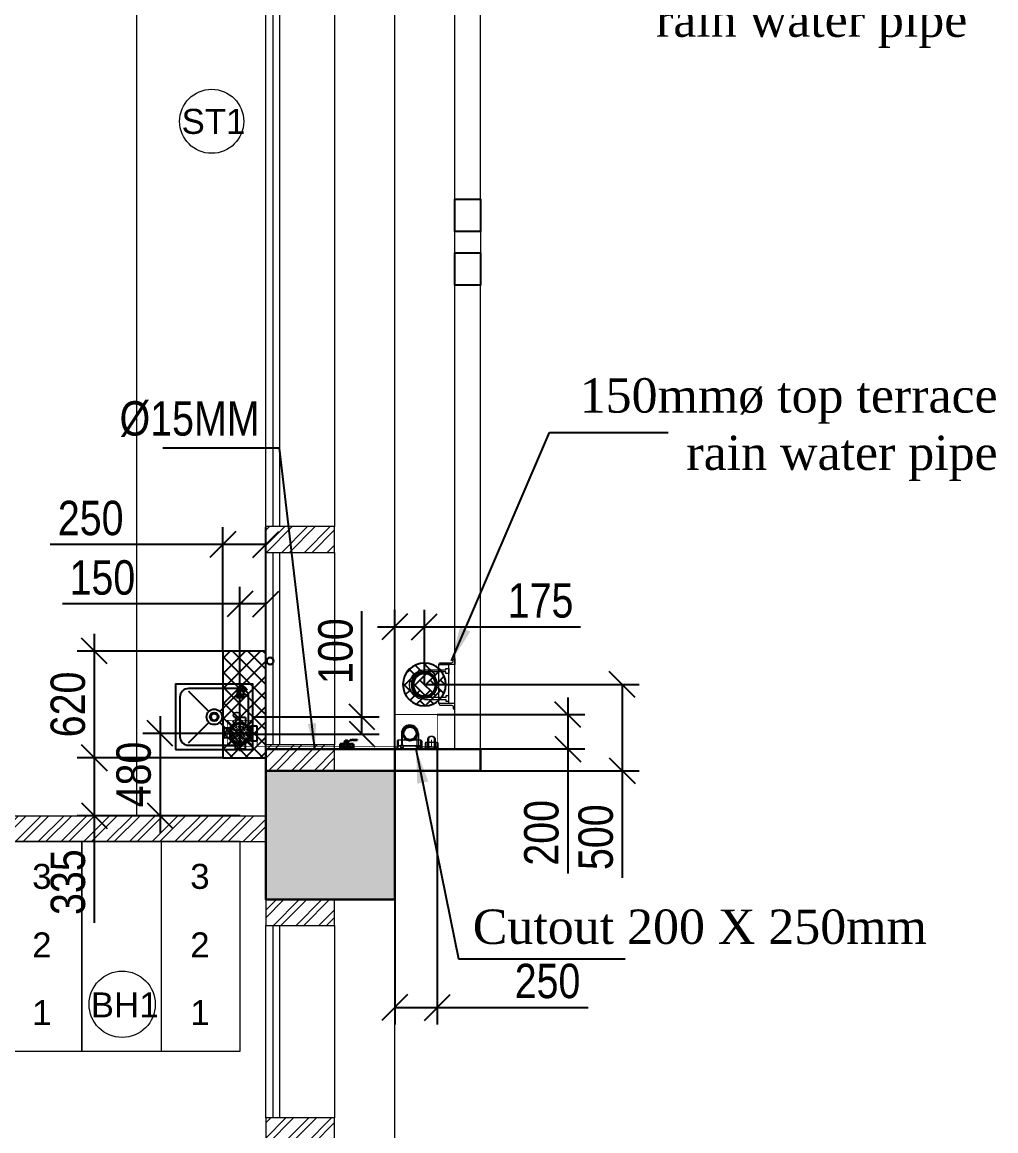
# Model space of a CAD drawing. Header units: inches. Extents: x 5899882 to 5988838, y -468923 to -96891.
# Drawn here: x 5977811 to 5983478, y -385227 to -378777 of the extents above; entities that cross this region are included whole.
import ezdxf

# ---------------------------------------------------------------- set-up
doc = ezdxf.new("R2010")
doc.units = ezdxf.units.IN
doc.header["$MEASUREMENT"] = 0
doc.linetypes.add('1', pattern=[0])
doc.layers.get('Defpoints').update_dxf_attribs({"color": 8})
for name, color, linetype in [('0 slc  sleeve 200mm', 3, '1'), ('0 slc Rwp sloape', 7, 'Continuous'), ('0- SLC ARCH LAYOUT', 7, 'Continuous'), ('0- SLC DIMENSION', 7, 'Continuous'), ('0- SLC HIDE BOX & CUTOUT', 6, 'Continuous'), ('0-SLC- Waste water down take', 6, 'Continuous'), ('0-SLC-100mm Soil Pipe', 190, 'Continuous'), ('0-SLC-40 MM Waste water pipe', 3, 'Continuous'), ('0-SLC-DOMESTIC LINE', 5, 'DOMESTIC_LINE'), ('0-SLC-Multi nahani trap', 6, 'Continuous'), ('0-SLC-Raised portion', 1, 'Continuous'), ('0-SLC-Toilet fixture', 5, 'Continuous'), ('P-TEXT', 7, 'Continuous'), ('rwp', 5, 'Continuous')]:
    doc.layers.add(name, color=color, linetype=linetype)
for name, color, linetype, lineweight in [('0-SLC-100 mm Multi nahani trap jali', 253, 'Continuous', 13), ('0-SLC-CLAMPS', 7, 'Continuous', 9), ('0-SLC-P-Angle', 6, 'Continuous', 0), ('ARCL-HATCH-B', 8, 'Continuous', 5), ('ARLC-COL', 8, 'Continuous', 30), ('ARLC-DOOR-W', 8, 'Continuous', 5), ('ARLC-ELE0', 8, 'Continuous', 9), ('ARLC-ELE1', 8, 'Continuous', 13), ('ARLC-FUR (NOMN)', 8, 'Continuous', 9), ('ARLC-FURN', 8, 'Continuous', 9), ('ARLC-GRILL', 8, 'Continuous', 9), ('ARLC-HATCH-C', 8, 'Continuous', 5), ('ARLC-RCC', 8, 'Continuous', 25), ('ARLC-SINK', 8, 'Continuous', 9), ('ARLC-WALL', 8, 'Continuous', 15), ('P-Ball valve', 7, 'Continuous', 0)]:
    doc.layers.add(name, color=color, linetype=linetype, lineweight=lineweight)
doc.styles.add('ARIAL', font='tahoma.ttf')
doc.styles.add('LT0050R', font='arial.ttf', dxfattribs={"height": 120})
doc.styles.get("Standard").update_dxf_attribs({"font": 'arial.ttf'})
doc.styles.add('swis cn bt', font='swissc.ttf')
doc.linetypes.add('DOMESTIC_LINE', pattern='A,0.5,-0.2,["DWS",ARIAL,S=0.1,R=0,X=-0.1,Y=-0.05],-0.25', length=0.95)
doc.dimstyles.new('LT0050R', dxfattribs={"dimtxt": 120, "dimasz": 80, "dimexe": 80, "dimexo": 50, "dimgap": 80, "dimtad": 0, "dimdec": 0, "dimzin": 0, "dimdsep": 46, "dimtxsty": 'LT0050R', "dimblk": 'ARCHTICK', "dimcen": 1, "dimdle": 80, "dimclrd": 252, "dimclre": 252, "dimclrt": 240, "dimadec": 0, "dimazin": 0, "dimtfac": 1, "dimtdec": 0, "dimtofl": 0, "dimtmove": 1, "dimatfit": 3, "dimfxl": 1, "dimtolj": 1, "dimtzin": 0, "dimlwd": -1, "dimlwe": -1, "dimarcsym": 0})
doc.dimstyles.new('SLC', dxfattribs={"dimtxt": 200, "dimasz": 150, "dimexe": 100, "dimexo": 0, "dimgap": 50, "dimtad": 1, "dimdec": 0, "dimrnd": 5, "dimzin": 1, "dimdsep": 46, "dimtxsty": 'swis cn bt', "dimblk": 'OBLIQUE', "dimcen": 60, "dimdle": 100, "dimclrd": 256, "dimclre": 256, "dimclrt": 256, "dimazin": 0, "dimtfac": 1, "dimtdec": 0, "dimtofl": 0, "dimtmove": 0, "dimatfit": 3, "dimfxl": 0.18, "dimtolj": 1, "dimtzin": 0, "dimarcsym": 0})
doc.dimstyles.get("Standard").update_dxf_attribs({"dimtxt": 200, "dimasz": 200, "dimexe": 0.18, "dimexo": 0.0625, "dimgap": 0.09, "dimtad": 0, "dimdec": 0, "dimrnd": 5, "dimzin": 0, "dimdsep": 46, "dimtxsty": 'Standard', "dimblk": 'OBLIQUE', "dimcen": 0.09, "dimadec": 0, "dimazin": 0, "dimtfac": 1, "dimtdec": 0, "dimtofl": 0, "dimtmove": 0, "dimatfit": 3, "dimfxl": 1, "dimtolj": 1, "dimtzin": 0, "dimarcsym": 0})
pattern_1 = [(45, (-5568073.5, 103535), (-66.2912607, 66.2912607), []), (45, (-5568029.31, 103535), (-66.2912607, 66.2912607), [])]

# ---------------------------------------------------------------- blocks, each defined once
blk = doc.blocks.new('FD COVER')
at = {"layer": '0-SLC-100 mm Multi nahani trap jali'}
h = blk.add_hatch(color=1, dxfattribs=at)
h.paths.add_polyline_path([(52.4, 0, 1), (-52.4, 0, 1)])
h.paths.add_polyline_path([(-49.7, 0, -1), (49.7, 0, -1)], flags=16)
h = blk.add_hatch(dxfattribs=at)
h.set_pattern_fill('HEX', color=1, scale=45.193777, style=0)
h.set_pattern_definition([(0, (-4759.384, 4380.386), (0, 9.78474), [5.649222, -11.298444]), (120, (-4759.384, 4380.386), (-8.473833, -4.89237), [5.649222, -11.298444]), (60, (-4753.735, 4380.386), (-8.473833, 4.89237), [5.649222, -11.298444])])
h.paths.add_polyline_path([(-49.7, 0, 1), (49.7, 0, 1)])
at = {"layer": '0-SLC-100 mm Multi nahani trap jali', "color": 1, "ltscale": 3}
for p, q in [((-75, 75), (-44.2, 44.2)), ((75, 75), (44.2, 44.2)), ((-44.2, -44.2), (-75, -75)), ((44.2, -44.2), (75, -75))]:
    blk.add_line(p, q, dxfattribs=at)
at = {"layer": '0-SLC-100 mm Multi nahani trap jali', "color": 1, "ltscale": 3, "const_width": 3.75}
blk.add_lwpolyline([(-75, -75), (75, -75), (75, 75), (-75, 75)], close=True, dxfattribs=at)
at = {"layer": '0-SLC-100 mm Multi nahani trap jali', "color": 1, "ltscale": 3}
blk.add_circle((0, 0), 62.5, dxfattribs=at)
blk = doc.blocks.new('A$C52224D05')
at = {"layer": '0-SLC-Multi nahani trap', "linetype": 'Continuous'}
h = blk.add_hatch(color=256, dxfattribs=at)
h.paths.add_polyline_path([(58.1, 0, 1), (-57.9, 0, 1)])
h.paths.add_polyline_path([(-54.9, 0, -1), (55.1, 0, -1)], flags=16)
for p, q in [((-25.9, 91.4), (-25.9, 77.8)), ((31.1, 91.4), (-25.9, 91.4)), ((-25.9, 77.8), (-25.9, 60.2)), ((0, 103.7), (0, -103.7)), ((31.1, 91.4), (31.1, 77.8)), ((31.1, 77.8), (31.1, 60.2)), ((-96.3, 0), (95.2, 0)), ((-78.2, 26.7), (-93.7, 26.7)), ((-93.7, -30.2), (-93.7, 26.7)), ((-62.6, 26.7), (-78.2, 26.7)), ((-60.3, -27.9), (-60.3, 24.4)), ((-60.3, 23.3), (-50.5, 23.3)), ((28.7, 57.9), (-23.6, 57.9)), ((-22.4, 57.9), (-22.4, 50.2)), ((27.6, 57.9), (27.6, 47.6)), ((41.1, 41), (63, 41)), ((63, -41.5), (63, 41.5)), ((65.5, 44), (74, 44)), ((74, 44), (97.8, 44)), ((97.8, -44), (97.8, 44)), ((-78.2, -30.2), (-93.7, -30.2)), ((-62.6, -30.2), (-77.7, -30.2)), ((-60.3, -26.7), (-50.5, -26.7)), ((-25.9, -77.8), (-25.9, -60.2)), ((28.7, -57.9), (-23.6, -57.9)), ((-22.4, -57.9), (-22.4, -50.2)), ((27.6, -57.9), (27.6, -47.6)), ((31.1, -77.8), (31.1, -60.2)), ((41.1, -41), (63, -41)), ((65.5, -44), (74, -44)), ((74, -44), (97.8, -44)), ((-25.9, -91.4), (-25.9, -77.8)), ((31.1, -91.4), (-25.9, -91.4)), ((31.1, -91.4), (31.1, -77.8))]:
    blk.add_line(p, q, dxfattribs=at)
blk.add_circle((0.1, 0), 55, dxfattribs=at)
for centre, radius, start, end in [((-62.6, 24.4), 2.33, 0, 90), ((-23.6, 60.2), 2.33, 180, 270), ((28.7, 60.2), 2.33, 270, 0), ((65.5, 41.5), 2.5, 90, 180), ((-62.6, -27.9), 2.33, 270, 0), ((-23.6, -60.2), 2.33, 90, 180), ((28.7, -60.2), 2.33, 0, 90), ((65.5, -41.5), 2.5, 180, 270)]:
    blk.add_arc(centre, radius, start, end, dxfattribs=at)
blk = doc.blocks.new('1248')
at = {"color": 0}
for p, q in [((-74, 21), (-75, 19)), ((-75, 19), (-71, 15)), ((-21, 74), (-74, 21)), ((-69, 16), (-71, 15)), ((-16, 69), (-69, 16)), ((-58, 5), (-69, 16)), ((-58, 5), (-59, 3)), ((-59, 3), (-56, 1)), ((-58, 5), (-5, 58)), ((-55, 1), (-56, 1)), ((-1, 55), (-55, 1)), ((-52, -1), (-55, 1)), ((-52, -1), (1, 52)), ((-52, -1), (1, 52)), ((1, 49), (-49, -1)), ((-21, 74), (-19, 75)), ((-19, 75), (-15, 70)), ((-16, 69), (-15, 70)), ((-5, 58), (-16, 69)), ((-5, 58), (-3, 59)), ((-3, 59), (-1, 56)), ((-1, 55), (-1, 56)), ((1, 52), (-1, 55)), ((1, 49), (1, 52)), ((34, 35), (36, 37)), ((34, -35), (34, 35)), ((36, 37), (40, 37)), ((36, 37), (36, -38)), ((36, 37), (36, -38)), ((40, 37), (41, 39)), ((40, -38), (40, 37)), ((43, 39), (41, 39)), ((44, 37), (43, 39)), ((44, 37), (60, 37)), ((44, 37), (44, -38)), ((60, 37), (60, 39)), ((67, 39), (60, 39)), ((60, -38), (60, 37)), ((67, 39), (68, 37)), ((68, -38), (68, 37)), ((-49, -1), (-52, -1)), ((34, -35), (36, -38)), ((36, -38), (40, -38)), ((40, -38), (41, -39)), ((43, -39), (41, -39)), ((44, -38), (43, -39)), ((44, -38), (60, -38)), ((60, -38), (60, -39)), ((67, -39), (60, -39)), ((68, -38), (67, -39))]:
    blk.add_line(p, q, dxfattribs=at)
at = {"color": 8}
blk.add_lwpolyline([(-48, 48), (0, 0), (68, 0)], dxfattribs=at)
at = {"color": 0}
for major_axis, start_param, end_param in [((0, 47.3), 2.356166, 3.141564), ((0, 118), 2.356191, 3.14159)]:
    blk.add_ellipse((34, 83), major_axis=major_axis, ratio=1, start_param=start_param, end_param=end_param, dxfattribs=at)
blk = doc.blocks.new('Hex Nut - 10 mm side')
at = {"color": 0, "linetype": 'Continuous'}
for p, q in [((-7, -7), (-7, 7)), ((-1, 9), (-6, 9)), ((-1, 5), (-6, 5)), ((0, -7), (0, 7)), ((-1, -5), (-6, -5)), ((-1, -9), (-6, -9))]:
    blk.add_line(p, q, dxfattribs=at)
for centre, radius, start, end in [((-3, 7), 4.19, 147.1328, 212.8672), ((9, 0), 15.7, 163.2213, 196.7787), ((-4, 7), 4.19, 327.1328, 32.8672), ((-16, 0), 15.7, 343.2213, 16.7787), ((-3, -7), 4.19, 147.1328, 212.8672), ((-4, -7), 4.19, 327.1328, 32.8672)]:
    blk.add_arc(centre, radius, start, end, dxfattribs=at)
blk = doc.blocks.new('balval')
at = {"layer": 'P-TEXT', "color": 7}
for p, q in [((-206, 141), (-218, 122)), ((-218, -125), (-218, 122)), ((-207, -90), (-207, 86)), ((-75, 86), (-207, 86)), ((-74, 141), (-206, 141)), ((0, 145), (64, 144)), ((31, 164), (31, 262)), ((31, 164), (47, 164)), ((47, 164), (47, 246)), ((67, 298), (222, 297)), ((83, 281), (226, 281)), ((136, -17), (186, 44)), ((186, 44), (260, -17)), ((261, 143), (286, 120)), ((286, 120), (285, -127)), ((357, 120), (286, 120)), ((294, 302), (376, 365)), ((299, 286), (380, 348)), ((356, -127), (357, 120)), ((368, 139), (357, 120)), ((367, -91), (368, 85)), ((536, 139), (368, 139)), ((535, 84), (368, 85)), ((394, 369), (479, 369)), ((398, 353), (479, 353)), ((533, 381), (479, 369)), ((533, 349), (479, 353)), ((533, 381), (760, 380)), ((533, 349), (762, 348)), ((535, -92), (535, 84)), ((536, 139), (547, 120)), ((547, 120), (546, -128)), ((760, 380), (762, 348)), ((-218, -2), (-229, -2)), ((-207, -145), (-218, -125)), ((-75, -90), (-207, -90)), ((-75, -145), (-207, -145)), ((0, -149), (258, -150)), ((186, -77), (136, -17)), ((260, -17), (186, -77)), ((259, -150), (285, -127)), ((356, -127), (285, -127)), ((367, -146), (356, -127)), ((535, -92), (367, -91)), ((535, -147), (367, -146)), ((535, -147), (546, -128))]:
    blk.add_line(p, q, dxfattribs=at)
for points in [[(-74, 163), (-39, 163), (-40, -162), (-75, -162)], [(-39, 163), (0, 163), (0, -163), (-40, -162)], [(85, 217), (215, 216), (215, 237), (85, 238)], [(266, -83), (129, -83), (130, 50), (266, 49)], [(260, -77), (135, -77), (136, 44), (260, 43)], [(260, -145), (135, -144), (135, -89), (260, -89)]]:
    blk.add_lwpolyline(points, close=True, dxfattribs=at)
for points in [[(259, 144), (260, 216), (64, 217), (64, 144)], [(136, 118), (136, 88), (260, 87), (261, 143), (258, 143)]]:
    blk.add_lwpolyline(points, dxfattribs=at)
for centre, radius, start, end in [((-181, 112), 36.2, 145.90551, 225.80836), ((-125, 42), 93.2, 151.61979, 208.04179), ((67, 262), 35.7, 89.83079, 179.83079), ((83, 246), 35.7, 89.83079, 179.83079), ((162, 312), 195, 239.6656, 299.54462), ((224, 832), 535, 269.76756, 277.56373), ((228, 816), 535, 269.76756, 277.56373), ((259, 142), 1.79, 48.40123, 123.4962), ((450, 40), 93.2, 151.61979, 208.04179), ((393, 111), 36.2, 145.90551, 225.80836), ((394, 334), 35.7, 89.83079, 120.09191), ((398, 317), 35.7, 89.83079, 120.09191), ((510, 110), 36.2, 313.85321, 33.75606), ((453, 40), 93.2, 331.61979, 28.04179), ((-125, -46), 93.2, 151.61979, 208.04179), ((-182, -116), 36.2, 133.85321, 213.75606), ((258, -148), 1.79, 269.83079, 311.26035), ((449, -48), 93.2, 151.61979, 208.04179), ((392, -118), 36.2, 133.85321, 213.75606), ((453, -48), 93.2, 331.61979, 28.04179), ((510, -118), 36.2, 325.90551, 45.80836)]:
    blk.add_arc(centre, radius, start, end, dxfattribs=at)
at = {"layer": 'P-TEXT', "color": 7, "xscale": 6.18499828221724, "yscale": 6.18499828221724, "zscale": 6.18499828221724, "rotation": 269.8307868527402}
for p in [(150, 298), (150, 238)]:
    blk.add_blockref('Hex Nut - 10 mm side', p, dxfattribs=at)
blk = doc.blocks.new('DJK')
for p, q in [((5608908.5, -121232.5), (5609026.7, -121350.7)), ((5609090.3, -121350.7), (5609208.5, -121232.5)), ((5608908.5, -121532.5), (5609026.7, -121414.3)), ((5609090.3, -121414.3), (5609208.5, -121532.5))]:
    blk.add_line(p, q)
for radius in [45, 25]:
    blk.add_circle((5609058.5, -121382.5), radius)
at = {"layer": 'ARLC-SINK'}
for p, q in [((5608908.5, -121232.5), (5609026.7, -121350.7)), ((5609090.3, -121350.7), (5609208.5, -121232.5)), ((5608908.5, -121532.5), (5609026.7, -121414.3)), ((5609090.3, -121414.3), (5609208.5, -121532.5))]:
    blk.add_line(p, q, dxfattribs=at)
blk.add_lwpolyline([(5608833.5, -121572.5), (5609283.5, -121572.5), (5609283.5, -121192.5), (5608833.5, -121192.5)], close=True, dxfattribs=at)
blk.add_lwpolyline([(5608908.5, -121547.5), (5609208.5, -121547.5, 0.414214), (5609258.5, -121497.5), (5609258.5, -121267.5, 0.414214), (5609208.5, -121217.5), (5608908.5, -121217.5, 0.414214), (5608858.5, -121267.5), (5608858.5, -121497.5, 0.414214)], format="xyb", close=True, dxfattribs=at)
for radius in [45, 25]:
    blk.add_circle((5609058.5, -121382.5), radius, dxfattribs=at)
blk.add_text('s', height=90, dxfattribs=at).set_placement((5609157.8, -121422.6))
blk = doc.blocks.new('Bennch classroom 2')
at = {"layer": 'ARLC-FURN'}
blk.add_lwpolyline([(5595528.5, -131192), (5596448.5, -131192), (5596448.5, -129972), (5595528.5, -129972)], close=True, dxfattribs=at)
blk.add_lwpolyline([(5595988.5, -129972), (5595988.5, -131192)], dxfattribs=at)
for s, p in [('3', (5596158.3, -130247.4)), ('2', (5596158.3, -130646.2)), ('1', (5596158.3, -131040.3))]:
    blk.add_text(s, height=145.4, dxfattribs=at).set_placement(p)
blk = doc.blocks.new('A$C7CE91767')
at = {"layer": 'ARLC-COL'}
blk.add_lwpolyline([(21150, -6775), (22400, -6775), (22400, -6900), (21150, -6900)], close=True, dxfattribs=at)
at = {"layer": 'ARLC-ELE1'}
for p, q in [((22250, -3887.5), (22250, -3762.5)), ((22400, -3762.5), (22400, -3887.5))]:
    blk.add_line(p, q, dxfattribs=at)
at = {"layer": 'ARLC-GRILL'}
for points in [[(22250, -3575), (22250, -875)], [(22400, -3575), (22400, -875)], [(22250, -6775), (22250, -4075)], [(22400, -6775), (22400, -4075)]]:
    blk.add_lwpolyline(points, dxfattribs=at)
at = {"layer": 'ARLC-RCC'}
for points in [[(22250, -3575), (22400, -3575), (22400, -3762.5), (22250, -3762.5)], [(22250, -3887.5), (22400, -3887.5), (22400, -4075), (22250, -4075)]]:
    blk.add_lwpolyline(points, close=True, dxfattribs=at)
blk = doc.blocks.new('A$C250334D4')
at = {"layer": 'ARCL-HATCH-B'}
h = blk.add_hatch(dxfattribs=at)
h.set_pattern_fill('ANSI32', color=256, scale=250)
h.set_pattern_definition(pattern_1)
h.paths.add_polyline_path([(34445, -24605), (34045, -24605), (34045, -24755), (34125, -24755), (34445, -24755), (34445, -24755)])
h = blk.add_hatch(dxfattribs=at)
h.set_pattern_fill('ANSI32', color=256, scale=250)
h.set_pattern_definition(pattern_1)
h.paths.add_polyline_path([(34445, -25875), (34045, -25875), (34045, -26025), (34445, -26025)])
h = blk.add_hatch(dxfattribs=at)
h.set_pattern_fill('ANSI32', color=256, scale=250)
h.set_pattern_definition(pattern_1)
h.paths.add_polyline_path([(34045, -26287), (25045, -26287), (25045, -26437), (25545, -26437), (34045, -26437)])
h = blk.add_hatch(dxfattribs=at)
h.set_pattern_fill('ANSI32', color=256, scale=250)
h.set_pattern_definition(pattern_1)
h.paths.add_polyline_path([(34445, -26775), (34045, -26775), (34045, -26925), (34125, -26925), (34445, -26925)])
h = blk.add_hatch(dxfattribs=at)
h.set_pattern_fill('ANSI32', color=256, scale=250)
h.set_pattern_definition(pattern_1)
h.paths.add_polyline_path([(34445, -28045), (34045, -28045), (34045, -28195), (34125, -28195), (34445, -28195)])
at = {"layer": 'ARLC-HATCH-C', "ltscale": 0.1}
blk.add_hatch(color=256, dxfattribs=at).paths.add_polyline_path([(34045, -26025), (34045, -26775), (34795, -26775), (34795, -26025)])
at = {"layer": 'ARLC-COL'}
blk.add_lwpolyline([(34795, -26025), (34045, -26025), (34045, -26775), (34795, -26775)], close=True, dxfattribs=at)
at = {"layer": 'ARLC-DOOR-W', "ltscale": 0.1}
for p, q in [((34085, -21295), (34085, -24605)), ((34085, -24755), (34085, -25875)), ((34085, -26925), (34085, -28045))]:
    blk.add_line(p, q, dxfattribs=at)
at = {"layer": 'ARLC-DOOR-W'}
for points in [[(34045, -21295), (34125, -21295), (34125, -24605), (34045, -24605)], [(34045, -24755), (34125, -24755), (34125, -25875), (34045, -25875)], [(34045, -26925), (34125, -26925), (34125, -28045), (34045, -28045)]]:
    blk.add_lwpolyline(points, close=True, dxfattribs=at)
at = {"layer": 'ARLC-ELE0'}
for p, q in [((34795, -26025), (34795, -19875)), ((34445, -21295), (34445, -24605)), ((34445, -24755), (34445, -25875)), ((34795, -32925), (34795, -26775)), ((34445, -26925), (34445, -28045))]:
    blk.add_line(p, q, dxfattribs=at)
at = {"layer": 'ARLC-FUR (NOMN)'}
for centre, radius in [((33729.8, -22247.1), 186.4), ((33208.9, -27383.9), 192.9)]:
    blk.add_circle(centre, radius, dxfattribs=at)
at = {"layer": 'ARLC-FURN'}
blk.add_line((33295, -26287), (33295, -19578), dxfattribs=at)
at = {"layer": 'ARLC-WALL', "ltscale": 0.1}
for p, q in [((25045, -26287), (34045, -26287)), ((29645, -26287), (34045, -26287)), ((25045, -26437), (34045, -26437)), ((25045, -26437), (34045, -26437))]:
    blk.add_line(p, q, dxfattribs=at)
at = {"layer": 'ARLC-WALL'}
for points in [[(34445, -24605), (34045, -24605), (34045, -24755), (34445, -24755)], [(34445, -25875), (34045, -25875), (34045, -26025), (34445, -26025)], [(34445, -26775), (34045, -26775), (34045, -26925), (34445, -26925)], [(34445, -28045), (34045, -28045), (34045, -28195), (34445, -28195)]]:
    blk.add_lwpolyline(points, close=True, dxfattribs=at)
at = {"color": 1}
blk.add_blockref('A$C7CE91767', (12895, -19125), dxfattribs=at)
at = {"layer": 'ARLC-FURN'}
for p in [(-5563473.5, 103535), (-5562553.5, 103535)]:
    blk.add_blockref('Bennch classroom 2', p, dxfattribs=at)
at = {"layer": 'ARLC-SINK'}
blk.add_blockref('DJK', (-5575313.5, 95670.4), dxfattribs=at)
at = {"layer": 'ARLC-FUR (NOMN)'}
for s, p in [('ST1', (33554.4, -22320.4)), ('BH1', (33025.8, -27460.1))]:
    blk.add_text(s, height=145.38, dxfattribs=at).set_placement(p)
blk = doc.blocks.new('sink22')
at = {"color": 0}
for p, q in [((-150, 150), (-31.8, 31.8)), ((-150, 150), (-31.8, 31.8)), ((31.8, 31.8), (150, 150)), ((31.8, 31.8), (150, 150)), ((-150, -150), (-31.8, -31.8)), ((-150, -150), (-31.8, -31.8)), ((31.8, -31.8), (150, -150)), ((31.8, -31.8), (150, -150))]:
    blk.add_line(p, q, dxfattribs=at)
blk.add_lwpolyline([(-225, -190), (225, -190), (225, 190), (-225, 190)], close=True, dxfattribs=at)
blk.add_lwpolyline([(-150, -165), (150, -165, 0.414214), (200, -115), (200, 115, 0.414214), (150, 165), (-150, 165, 0.414214), (-200, 115), (-200, -115, 0.414214)], format="xyb", close=True, dxfattribs=at)
for radius in [45, 45, 25, 25]:
    blk.add_circle((0, 0), radius, dxfattribs=at)
blk = doc.blocks.new('an80')
for points in [[(-46, 0), (-46, 66.3), (-51, 66.3), (-51, 76.3), (-35, 76.3), (-35, 66.3), (-40, 66.3), (-40, 0)], [(46, 0), (46, 66.3), (51, 66.3), (51, 76.3), (35, 76.3), (35, 66.3), (40, 66.3), (40, 0)]]:
    blk.add_lwpolyline(points)
for radius in [46, 40]:
    blk.add_arc((0, 0), radius, 180, 360)
blk = doc.blocks.new('176')
at = {"layer": '0-SLC-CLAMPS', "elevation": 0}
for points in [[(-108.6, 76.7), (-108.6, 80.1, 0.414214), (-114, 85.4), (-114, 85.4), (-114, 65.9), (-61.1, 65.9, 0.414214), (-66.4, 71.3), (-103.3, 71.3, -0.414214)], [(-108.6, -75.8), (-108.6, -79.2, -0.414214), (-114, -84.6), (-114, -84.6), (-114, -65.1), (-61.1, -65.1, -0.414214), (-66.4, -70.4), (-103.3, -70.4, 0.414214)]]:
    blk.add_lwpolyline(points, format="xyb", close=True, dxfattribs=at)
blk.add_lwpolyline([(-92.9, 65.9), (-92.9, -65.1), (-61.1, -65.1), (-61.1, 65.9)], close=True, dxfattribs=at)
at = {"layer": 'rwp', "color": 5, "const_width": 5.36, "elevation": 0}
blk.add_lwpolyline([(-12.5, -42.2, 1), (-12.5, 38.2, 1)], format="xyb", close=True, dxfattribs=at)
at = {"layer": 'rwp', "color": 5}
for radius in [42.9, 37.5]:
    blk.add_circle((-12.5, -2, 0), radius, dxfattribs=at)
at = {"layer": '0-SLC-CLAMPS', "color": 6, "xscale": 1.0714285714286, "yscale": 1.0714285714286, "zscale": 1.0714285714286, "rotation": 90}
blk.add_blockref('an80', (-12.5, -2, 0), dxfattribs=at)
blk = doc.blocks.new('80mm')
at = {"layer": '0-SLC- Waste water down take', "const_width": 5}
blk.add_lwpolyline([(-37.5, 0, 1), (37.5, 0, 1)], format="xyb", close=True, dxfattribs=at)
at = {"layer": '0-SLC- Waste water down take'}
for radius in [40, 35]:
    blk.add_circle((0, 0), radius, dxfattribs=at)
blk = doc.blocks.new('DSF')
at = {"layer": '0-SLC-CLAMPS'}
for points in [[(1498.4503, 220.3213), (1498.4469, 220.3213, -0.414214), (1498.4416, 220.3267), (1498.4416, 220.3267), (1498.4611, 220.3267), (1498.4611, 220.2737, -0.414214), (1498.4557, 220.2791), (1498.4557, 220.3159, 0.414214)], [(1498.6042, 220.3213), (1498.6076, 220.3213, 0.414214), (1498.613, 220.3267), (1498.613, 220.3267), (1498.5935, 220.3267), (1498.5935, 220.2737, 0.414214), (1498.5988, 220.2791), (1498.5988, 220.3159, -0.414214)]]:
    blk.add_lwpolyline(points, format="xyb", close=True, dxfattribs=at)
blk.add_lwpolyline([(1498.5935, 220.3055), (1498.4611, 220.3055), (1498.4611, 220.2737), (1498.5935, 220.2737)], close=True, dxfattribs=at)
at = {"layer": '0-SLC- Waste water down take', "lineweight": 0, "ltscale": 12, "xscale": 0.0010714285714286, "yscale": 0.0010714285714286, "zscale": 0.0010714285714286}
blk.add_blockref('80mm', (1498.5241, 220.2345), dxfattribs=at)
at = {"layer": '0-SLC-CLAMPS', "xscale": 0.0010714285714286, "yscale": 0.0010714285714286, "zscale": 0.0010714285714286}
blk.add_blockref('an80', (1498.5241, 220.2345), dxfattribs=at)
blk = doc.blocks.new('_OBLIQUE')
at = {"color": 0, "linetype": 'ByBlock'}
blk.add_line((-0.5, -0.5), (0.5, 0.5), dxfattribs=at)
blk = doc.blocks.new('*D248')
at = {"layer": '0- SLC DIMENSION', "lineweight": -2, "transparency": 16777216}
for p, q in [((5978230.5, -382336), (5978230.5, -383156.9)), ((5978978.9, -382436), (5978130.5, -382436)), ((5978978.9, -383056.9), (5978130.5, -383056.9))]:
    blk.add_line(p, q, dxfattribs=at)
at = {"layer": 'Defpoints', "color": 0, "transparency": 16777216}
for p in [(5978978.9, -382436), (5978230.5, -383056.9), (5978978.9, -383056.9)]:
    blk.add_point(p, dxfattribs=at)
at = {"layer": '0- SLC DIMENSION', "lineweight": -2, "transparency": 16777216, "xscale": 150, "yscale": 150, "zscale": 150}
for p, rotation in [((5978230.5, -382436), 90), ((5978230.5, -383056.9), 270)]:
    blk.add_blockref('_OBLIQUE', p, dxfattribs=dict(at, rotation=rotation))
at = {"layer": '0- SLC DIMENSION', "transparency": 16777216, "insert": (5978077.7, -382746.5), "char_height": 200, "attachment_point": 5, "rotation": 90, "style": 'swis cn bt'}
blk.add_mtext('\\A1;620', dxfattribs=at)
blk = doc.blocks.new('*D249')
at = {"layer": '0- SLC DIMENSION', "lineweight": -2, "transparency": 16777216}
for p, q in [((5978230.5, -382956.9), (5978230.5, -383393.9)), ((5978978.9, -383056.9), (5978130.5, -383056.9)), ((5978978.9, -383393.9), (5978130.5, -383393.9)), ((5978230.5, -383393.9), (5978230.5, -384016.5))]:
    blk.add_line(p, q, dxfattribs=at)
at = {"layer": 'Defpoints', "color": 0, "transparency": 16777216}
for p in [(5978978.9, -383056.9), (5978230.5, -383393.9), (5978978.9, -383393.9)]:
    blk.add_point(p, dxfattribs=at)
at = {"layer": '0- SLC DIMENSION', "lineweight": -2, "transparency": 16777216, "xscale": 150, "yscale": 150, "zscale": 150}
for p, rotation in [((5978230.5, -383056.9), 90), ((5978230.5, -383393.9), 270)]:
    blk.add_blockref('_OBLIQUE', p, dxfattribs=dict(at, rotation=rotation))
at = {"layer": '0- SLC DIMENSION', "transparency": 16777216, "insert": (5978078, -383780.2), "char_height": 200, "attachment_point": 5, "rotation": 90, "style": 'swis cn bt'}
blk.add_mtext('\\A1;335', dxfattribs=at)
blk = doc.blocks.new('*D250')
at = {"layer": '0- SLC DIMENSION', "lineweight": -2, "transparency": 16777216}
for p, q in [((5978978.9, -382436), (5978978.9, -381716)), ((5979228.9, -382436), (5979228.9, -381716)), ((5978978.9, -381816), (5977973.3, -381816)), ((5979228.9, -381816), (5978878.9, -381816))]:
    blk.add_line(p, q, dxfattribs=at)
at = {"layer": 'Defpoints', "color": 0, "transparency": 16777216}
for p in [(5979228.9, -381816), (5978978.9, -382436), (5979228.9, -382436)]:
    blk.add_point(p, dxfattribs=at)
at = {"layer": '0- SLC DIMENSION', "lineweight": -2, "transparency": 16777216, "xscale": 150, "yscale": 150, "zscale": 150, "rotation": 180}
blk.add_blockref('_OBLIQUE', (5978978.9, -381816), dxfattribs=at)
at = {"layer": '0- SLC DIMENSION', "lineweight": -2, "transparency": 16777216, "xscale": 150, "yscale": 150, "zscale": 150}
blk.add_blockref('_OBLIQUE', (5979228.9, -381816), dxfattribs=at)
at = {"layer": '0- SLC DIMENSION', "transparency": 16777216, "insert": (5978209.5, -381663.2), "char_height": 200, "attachment_point": 5, "style": 'swis cn bt'}
blk.add_mtext('\\A1;250', dxfattribs=at)
blk = doc.blocks.new('*D251')
at = {"layer": '0- SLC DIMENSION', "lineweight": -2, "transparency": 16777216}
for p, q in [((5979078.4, -382914.7), (5979078.4, -382062)), ((5979228.9, -382914.7), (5979228.9, -382062)), ((5979078.4, -382162), (5978044.9, -382162)), ((5979228.9, -382162), (5978978.4, -382162))]:
    blk.add_line(p, q, dxfattribs=at)
at = {"layer": 'Defpoints', "color": 0, "transparency": 16777216}
for p in [(5979228.9, -382162), (5979078.4, -382914.7), (5979228.9, -382914.7)]:
    blk.add_point(p, dxfattribs=at)
at = {"layer": '0- SLC DIMENSION', "lineweight": -2, "transparency": 16777216, "xscale": 150, "yscale": 150, "zscale": 150, "rotation": 180}
blk.add_blockref('_OBLIQUE', (5979078.4, -382162), dxfattribs=at)
at = {"layer": '0- SLC DIMENSION', "lineweight": -2, "transparency": 16777216, "xscale": 150, "yscale": 150, "zscale": 150}
blk.add_blockref('_OBLIQUE', (5979228.9, -382162), dxfattribs=at)
at = {"layer": '0- SLC DIMENSION', "transparency": 16777216, "insert": (5978277.5, -382009.3), "char_height": 200, "attachment_point": 5, "style": 'swis cn bt'}
blk.add_mtext('\\A1;150', dxfattribs=at)
blk = doc.blocks.new('*D255')
at = {"layer": '0- SLC DIMENSION', "lineweight": -2, "transparency": 16777216}
for p, q in [((5978613, -382814.7), (5978613, -383493.9)), ((5979079, -382914.7), (5978513, -382914.7)), ((5979079, -383393.9), (5978513, -383393.9))]:
    blk.add_line(p, q, dxfattribs=at)
at = {"layer": 'Defpoints', "color": 0, "transparency": 16777216}
for p in [(5979079, -382914.7), (5978613, -383393.9), (5979079, -383393.9)]:
    blk.add_point(p, dxfattribs=at)
at = {"layer": '0- SLC DIMENSION', "lineweight": -2, "transparency": 16777216, "xscale": 150, "yscale": 150, "zscale": 150}
for p, rotation in [((5978613, -382914.7), 90), ((5978613, -383393.9), 270)]:
    blk.add_blockref('_OBLIQUE', p, dxfattribs=dict(at, rotation=rotation))
at = {"layer": '0- SLC DIMENSION', "transparency": 16777216, "insert": (5978460.3, -383154.3), "char_height": 200, "attachment_point": 5, "rotation": 90, "style": 'swis cn bt'}
blk.add_mtext('\\A1;480', dxfattribs=at)
blk = doc.blocks.new('200SS')
at = {"layer": '0 slc  sleeve 200mm'}
h = blk.add_hatch(dxfattribs=at)
h.set_pattern_fill('AR-HBONE', color=3, scale=10.56007, angle=90)
h.set_pattern_definition([(135, (276793.653, -63998.61), (-59.7367777, 4e-15), [126.720842, -42.24028]), (225, (276763.784, -63968.74), (-59.7367777, 4e-15), [126.720842, -42.24028])])
edge = h.paths.add_edge_path()
edge.add_arc((0, 0), 124.8, 0, 360)
at = {"layer": '0 slc  sleeve 200mm', "color": 3}
blk.add_circle((0, 0), 124.8, dxfattribs=at)
blk = doc.blocks.new('*D377')
at = {"layer": '0- SLC DIMENSION', "lineweight": -2, "transparency": 16777216}
for p, q in [((5980151.8, -382630.4), (5981402.6, -382630.4)), ((5981302.6, -382630.4), (5981302.6, -383231.9)), ((5980146.7, -383131.9), (5981402.6, -383131.9)), ((5981302.6, -383131.9), (5981302.6, -383755.7))]:
    blk.add_line(p, q, dxfattribs=at)
at = {"layer": 'Defpoints', "color": 0, "transparency": 16777216}
for p in [(5980151.8, -382630.4), (5981302.6, -382630.4), (5980146.7, -383131.9)]:
    blk.add_point(p, dxfattribs=at)
at = {"layer": '0- SLC DIMENSION', "lineweight": -2, "transparency": 16777216, "xscale": 150, "yscale": 150, "zscale": 150}
for p, rotation in [((5981302.6, -382630.4), 90), ((5981302.6, -383131.9), 270)]:
    blk.add_blockref('_OBLIQUE', p, dxfattribs=dict(at, rotation=rotation))
at = {"layer": '0- SLC DIMENSION', "transparency": 16777216, "insert": (5981150, -383518.8), "char_height": 200, "attachment_point": 5, "rotation": 90, "style": 'swis cn bt'}
blk.add_mtext('\\A1;500', dxfattribs=at)
blk = doc.blocks.new('*D385')
at = {"layer": '0- SLC DIMENSION', "lineweight": -2, "transparency": 16777216}
for p, q in [((5979978.9, -383131.9), (5979978.9, -382195.3)), ((5980151.8, -382630.4), (5980151.8, -382195.3)), ((5979878.9, -382295.3), (5980151.8, -382295.3)), ((5980151.8, -382295.3), (5981059.6, -382295.3))]:
    blk.add_line(p, q, dxfattribs=at)
at = {"layer": 'Defpoints', "color": 0, "transparency": 16777216}
for p in [(5980151.8, -382295.3), (5980151.8, -382630.4), (5979978.9, -383131.9)]:
    blk.add_point(p, dxfattribs=at)
at = {"layer": '0- SLC DIMENSION', "lineweight": -2, "transparency": 16777216, "xscale": 150, "yscale": 150, "zscale": 150, "rotation": 180}
blk.add_blockref('_OBLIQUE', (5979978.9, -382295.3), dxfattribs=at)
at = {"layer": '0- SLC DIMENSION', "lineweight": -2, "transparency": 16777216, "xscale": 150, "yscale": 150, "zscale": 150}
blk.add_blockref('_OBLIQUE', (5980151.8, -382295.3), dxfattribs=at)
at = {"layer": '0- SLC DIMENSION', "transparency": 16777216, "insert": (5980828, -382142.7), "char_height": 200, "attachment_point": 5, "style": 'swis cn bt'}
blk.add_mtext('\\A1;175', dxfattribs=at)
blk = doc.blocks.new('*D387')
at = {"layer": '0- SLC DIMENSION', "lineweight": -2, "transparency": 16777216}
for p, q in [((5980986.4, -382705.4), (5980986.4, -383005.4)), ((5980226.7, -382805.4), (5981086.4, -382805.4)), ((5980226.7, -383005.4), (5981086.4, -383005.4)), ((5980986.4, -383005.4), (5980986.4, -383729.6))]:
    blk.add_line(p, q, dxfattribs=at)
at = {"layer": 'Defpoints', "color": 0, "transparency": 16777216}
for p in [(5980226.7, -382805.4), (5980226.7, -383005.4), (5980986.4, -383005.4)]:
    blk.add_point(p, dxfattribs=at)
at = {"layer": '0- SLC DIMENSION', "lineweight": -2, "transparency": 16777216, "xscale": 150, "yscale": 150, "zscale": 150}
for p, rotation in [((5980986.4, -382805.4), 90), ((5980986.4, -383005.4), 270)]:
    blk.add_blockref('_OBLIQUE', p, dxfattribs=dict(at, rotation=rotation))
at = {"layer": '0- SLC DIMENSION', "transparency": 16777216, "insert": (5980833.6, -383493.3), "char_height": 200, "attachment_point": 5, "rotation": 90, "style": 'swis cn bt'}
blk.add_mtext('\\A1;200', dxfattribs=at)
blk = doc.blocks.new('_ArchTick')
at = {"color": 0, "linetype": 'ByBlock', "const_width": 0.15}
blk.add_lwpolyline([(-0.5, -0.5), (0.5, 0.5)], dxfattribs=at)
blk = doc.blocks.new('*D374')
at = {"layer": '0- SLC DIMENSION', "lineweight": -2, "transparency": 16777216}
for p, q in [((5979978.9, -383005.4), (5979978.9, -384609.3)), ((5980226.7, -383005.4), (5980226.7, -384609.3)), ((5979978.9, -384509.3), (5980326.7, -384509.3)), ((5980226.7, -384509.3), (5981104.7, -384509.3))]:
    blk.add_line(p, q, dxfattribs=at)
at = {"layer": 'Defpoints', "color": 0, "transparency": 16777216}
for p in [(5979978.9, -383005.4), (5980226.7, -383005.4), (5979978.9, -384509.3)]:
    blk.add_point(p, dxfattribs=at)
at = {"layer": '0- SLC DIMENSION', "lineweight": -2, "transparency": 16777216, "xscale": 150, "yscale": 150, "zscale": 150, "rotation": 180}
blk.add_blockref('_OBLIQUE', (5979978.9, -384509.3), dxfattribs=at)
at = {"layer": '0- SLC DIMENSION', "lineweight": -2, "transparency": 16777216, "xscale": 150, "yscale": 150, "zscale": 150}
blk.add_blockref('_OBLIQUE', (5980226.7, -384509.3), dxfattribs=at)
at = {"layer": '0- SLC DIMENSION', "transparency": 16777216, "insert": (5980868.5, -384356.5), "char_height": 200, "attachment_point": 5, "style": 'swis cn bt'}
blk.add_mtext('\\A1;250', dxfattribs=at)
blk = doc.blocks.new('*D635')
at = {"layer": '0- SLC DIMENSION', "lineweight": -2, "transparency": 16777216}
for p, q in [((5979788, -382819), (5979788, -382203.8)), ((5979788, -382919), (5979788, -382719)), ((5979153.9, -382819), (5979888, -382819)), ((5979154.2, -382919), (5979888, -382919))]:
    blk.add_line(p, q, dxfattribs=at)
at = {"layer": 'Defpoints', "color": 0, "transparency": 16777216}
for p in [(5979153.9, -382819), (5979154.2, -382919), (5979788, -382919)]:
    blk.add_point(p, dxfattribs=at)
at = {"layer": '0- SLC DIMENSION', "lineweight": -2, "transparency": 16777216, "xscale": 150, "yscale": 150, "zscale": 150}
for p, rotation in [((5979788, -382819), 90), ((5979788, -382919), 270)]:
    blk.add_blockref('_OBLIQUE', p, dxfattribs=dict(at, rotation=rotation))
at = {"layer": '0- SLC DIMENSION', "transparency": 16777216, "insert": (5979635.3, -382436.4), "char_height": 200, "attachment_point": 5, "rotation": 90, "style": 'swis cn bt'}
blk.add_mtext('\\A1;100', dxfattribs=at)

msp = doc.modelspace()

# ---------------------------------------------------------------- block references
at = {"layer": '0- SLC ARCH LAYOUT'}
msp.add_blockref('A$C250334D4', (5945183.9, -357106.9), dxfattribs=at)

# ---------------------------------------------------------------- next in the draw order: hatches: boundary and pattern name
at = {"layer": '0-SLC-Raised portion'}
h = msp.add_hatch(dxfattribs=at)
h.set_pattern_fill('ANSI37', color=256, scale=500, angle=180)
h.set_pattern_definition([(225, (6584798.05, -3161933.64), (44.1941738, -44.1941738), []), (315, (6584798.05, -3161933.64), (44.1941738, 44.1941738), [])])
h.paths.add_polyline_path([(5978978.9, -382436), (5978978.9, -383056.9), (5979228.9, -383056.9), (5979228.9, -382436)])

# ---------------------------------------------------------------- next in the draw order: linework, layer by layer
at = {"layer": '0- SLC HIDE BOX & CUTOUT', "const_width": 5}
msp.add_lwpolyline([(5979978.9, -382805.4), (5980226.7, -382805.4), (5980226.7, -383005.4), (5979978.9, -383005.4)], close=True, dxfattribs=at)
at = {"layer": '0-SLC-40 MM Waste water pipe', "lineweight": 30}
for centre in [(5979253.9, -382493.9), (5978928.9, -382819)]:
    msp.add_circle(centre, 20, dxfattribs=at)
at = {"layer": '0-SLC-DOMESTIC LINE', "color": 5, "linetype": '1', "const_width": 5}
for points in [[(5979178.9, -382919), (5979153.9, -382919)], [(5979178.9, -382919), (5979178.9, -382990.1), (5980193.6, -382990.1), (5980193.6, -382990.1)], [(5980193.6, -382990.1), (5980193.6, -382950.7)]]:
    msp.add_lwpolyline(points, dxfattribs=at)
at = {"layer": '0-SLC-DOMESTIC LINE', "color": 5, "linetype": '1', "const_width": 3.2}
msp.add_lwpolyline([(5980193.6, -382967.7, -1), (5980193.6, -382933.6, -1), (5980193.6, -382967.7)], format="xyb", dxfattribs=at)
at = {"layer": '0-SLC-P-Angle', "color": 0}
for points in [[(5980151.1, -383002), (5980141.4, -383002, 0.414214), (5980136.5, -383006.9), (5980136.5, -383006.9), (5980160.9, -383006.9), (5980160.9, -382967.7, 0.414214), (5980156, -382972.6), (5980156, -382997.1, -0.414214)], [(5980175.8, -382946.9), (5980175.8, -382992.8), (5980178.4, -382992.8), (5980178.4, -382998.1), (5980169.9, -382998.1), (5980169.9, -382992.8), (5980172.6, -382992.8), (5980172.6, -382946.9, -0.80169), (5980213.7, -382946.9), (5980213.7, -382992.8), (5980216.4, -382992.8), (5980216.4, -382998.1), (5980207.8, -382998.1), (5980207.8, -382992.8), (5980210.5, -382992.8), (5980210.5, -382946.9, 0.766137)], [(5980235.5, -383002), (5980245.2, -383002, -0.414214), (5980250.1, -383006.9), (5980250.1, -383006.9), (5980225.7, -383006.9), (5980225.7, -382967.7, -0.414214), (5980230.6, -382972.6), (5980230.6, -382997.1, 0.414214)]]:
    msp.add_lwpolyline(points, format="xyb", close=True, dxfattribs=at)
msp.add_lwpolyline([(5980160.7, -382967.7), (5980160.7, -382992.5), (5980225.7, -382992.5), (5980225.7, -382967.7)], close=True, dxfattribs=at)
at = {"layer": '0-SLC-Raised portion'}
msp.add_lwpolyline([(5978978.9, -382436), (5978978.9, -383056.9), (5979228.9, -383056.9), (5979228.9, -382436)], close=True, dxfattribs=at)

# ---------------------------------------------------------------- next in the draw order: block references
at = {"layer": '0 slc  sleeve 200mm', "color": 3, "xscale": -1}
msp.add_blockref('200SS', (5980151.8, -382630.4), dxfattribs=at)
at = {"layer": '0-SLC-100 mm Multi nahani trap jali', "lineweight": -3, "xscale": -1, "rotation": 270}
msp.add_blockref('FD COVER', (5979079.2, -382914.4), dxfattribs=at)
at = {"layer": '0-SLC-100mm Soil Pipe', "color": 30, "xscale": 1000, "yscale": 1000, "zscale": 1000, "rotation": 180}
msp.add_blockref('DSF', (7478591.8, -162680.2), dxfattribs=at)
at = {"layer": '0-SLC-40 MM Waste water pipe', "lineweight": 30, "xscale": 0.5333650478352798, "yscale": 0.5333650478352798, "zscale": 0.5333650478352798, "rotation": 270.0067623184807}
msp.add_blockref('1248', (5979078.9, -382669), dxfattribs=at)
at = {"layer": '0-SLC-CLAMPS', "xscale": -1.744186046511625, "yscale": 1.744186046511625, "zscale": 1.744186046511625}
msp.add_blockref('176', (5980130, -382628.4, 0), dxfattribs=at)
at = {"layer": '0-SLC-Multi nahani trap', "linetype": 'Continuous', "extrusion": (0, 0, -1), "zscale": -1, "rotation": 179.9999999998479}
msp.add_blockref('A$C52224D05', (-5979078.9, -382914.7), dxfattribs=at)
at = {"layer": '0-SLC-Toilet fixture', "color": 140}
msp.add_blockref('sink22', (5978928.9, -382819), dxfattribs=at)
at = {"layer": 'P-Ball valve', "lineweight": 50, "xscale": 0.10247897088, "yscale": 0.10247897088, "zscale": 0.10247897088}
msp.add_blockref('balval', (5979683, -382990.1), dxfattribs=at)

# ---------------------------------------------------------------- next in the draw order: texts
at = {"layer": '0- SLC HIDE BOX & CUTOUT', "insert": (5980433.5, -383939.5, 0), "char_height": 200, "width": 2605.109, "attachment_point": 1, "style": 'ARIAL'}
msp.add_mtext('{\\fTimes New Roman|b0|i0|c0|p18;Cutout 200 X 250mm}', dxfattribs=at)
at = {"layer": '0-SLC-DOMESTIC LINE', "linetype": '1', "insert": (5979192.3, -380982.4), "char_height": 200, "width": 687.595, "attachment_point": 3}
msp.add_mtext('{\\fSwis721 Cn BT|b0|i0|c0|p34;%%C15MM}', dxfattribs=at)
at = {"layer": 'P-TEXT', "color": 7, "char_height": 200, "width": 3434.546, "attachment_point": 6, "rotation": 0}
for insert in [(5983311.8, -378628.5), (5983488.3, -381148)]:
    msp.add_mtext('\\pi7.1136;{\\fTimes New Roman|b0|i0|c0|p18;\\C3;150mmø top terrace\\P\\pi43.542; rain water pipe }', dxfattribs=dict(at, insert=insert))

# ---------------------------------------------------------------- next in the draw order: dimensions: what is measured, and where the dimension line sits
at = {"layer": '0- SLC DIMENSION', "color": 1}
dim = msp.add_linear_dim(base=(5979228.9, -381816), p1=(5978978.9, -382436), p2=(5979228.9, -382436), angle=0, dimstyle='SLC', dxfattribs=at)
dim.commit()
dim.dimension.update_dxf_attribs({"geometry": '*D250', "text_midpoint": (5978209.5, -381816), "dimtype": 161})
for base, p1, p2, picture, middle in [((5979228.8662, -382162), (5979078.3911, -382914.7111), (5979228.8662, -382914.7111), '*D251', (5978277.5, -382162)), ((5979978.9, -384509.3), (5980226.7, -383005.4), (5979978.9, -383005.4), '*D374', (5980868.5, -384509.3))]:
    dim = msp.add_linear_dim(base=base, p1=p1, p2=p2, dimstyle='SLC', dxfattribs=at)
    dim.commit()
    dim.dimension.update_dxf_attribs({"geometry": picture, "text_midpoint": middle, "dimtype": 160})
at = {"layer": '0- SLC DIMENSION'}
for base, p1, p2, angle, picture, middle in [((5980151.8, -382295.3), (5979978.9, -383131.9), (5980151.8, -382630.4), 180, '*D385', (5980828, -382295.3)), ((5979788, -382919), (5979153.9, -382819), (5979154.2, -382919), 90, '*D635', (5979788, -382436.4)), ((5981302.5543, -382630.4105), (5980146.6556, -383131.9093), (5980151.8313, -382630.4105), 90, '*D377', (5981302.5543, -383518.7924))]:
    dim = msp.add_linear_dim(base=base, p1=p1, p2=p2, angle=angle, dimstyle='SLC', dxfattribs=at)
    dim.commit()
    dim.dimension.update_dxf_attribs({"geometry": picture, "text_midpoint": middle, "dimtype": 160})
at = {"layer": '0- SLC DIMENSION', "color": 1}
for p1, p2, picture, middle in [((5978978.9, -382436), (5978978.9, -383056.9), '*D248', (5978077.7, -382746.5)), ((5978978.9, -383056.9), (5978978.9, -383393.9), '*D249', (5978078, -383780.2))]:
    dim = msp.add_aligned_dim(p1=p1, p2=p2, distance=-748.4, dimstyle='SLC', dxfattribs=at)
    dim.commit()
    dim.dimension.update_dxf_attribs({"geometry": picture, "text_midpoint": middle})
at = {"layer": '0- SLC DIMENSION'}
dim = msp.add_linear_dim(base=(5980986.4, -383005.4), p1=(5980226.7, -382805.4), p2=(5980226.7, -383005.4), angle=270, dimstyle='SLC', override={"dimfxl": 0}, dxfattribs=at)
dim.commit()
dim.dimension.update_dxf_attribs({"geometry": '*D387', "text_midpoint": (5980986.4, -383493.3), "dimtype": 161})
at = {"layer": '0- SLC DIMENSION', "color": 1}
dim = msp.add_linear_dim(base=(5978613, -383393.9), p1=(5979079, -382914.7), p2=(5979079, -383393.9), angle=90, dimstyle='SLC', dxfattribs=at)
dim.commit()
dim.dimension.update_dxf_attribs({"geometry": '*D255', "text_midpoint": (5978460.3, -383154.3)})

# ---------------------------------------------------------------- next in the draw order: leaders
at = {"layer": '0 slc Rwp sloape', "color": 2}
msp.add_leader([(5980310.2, -382493.2), (5980879, -381165.4), (5981571.4, -381165.4)], dimstyle='Standard', override={"dimasz": 200, "dimclrd": 3, "dimfxl": 0.18}, dxfattribs=at)
at = {"layer": '0- SLC HIDE BOX & CUTOUT'}
msp.add_leader([(5980102.8, -383005.4), (5980350.5, -384225.8), (5981320.4, -384225.8)], dimstyle='LT0050R', override={"dimasz": 200, "dimclrd": 256, "dimfxl": 160}, dxfattribs=at)
at = {"layer": '0-SLC-DOMESTIC LINE', "linetype": '1'}
msp.add_leader([(5979514.5, -383006.9), (5979308.9, -381256.5), (5978629.9, -381256.5)], dimstyle='SLC', override={"dimgap": 50, "dimtad": 0, "dimfxlon": 1}, dxfattribs=at)

doc.saveas('drawing.dxf')
